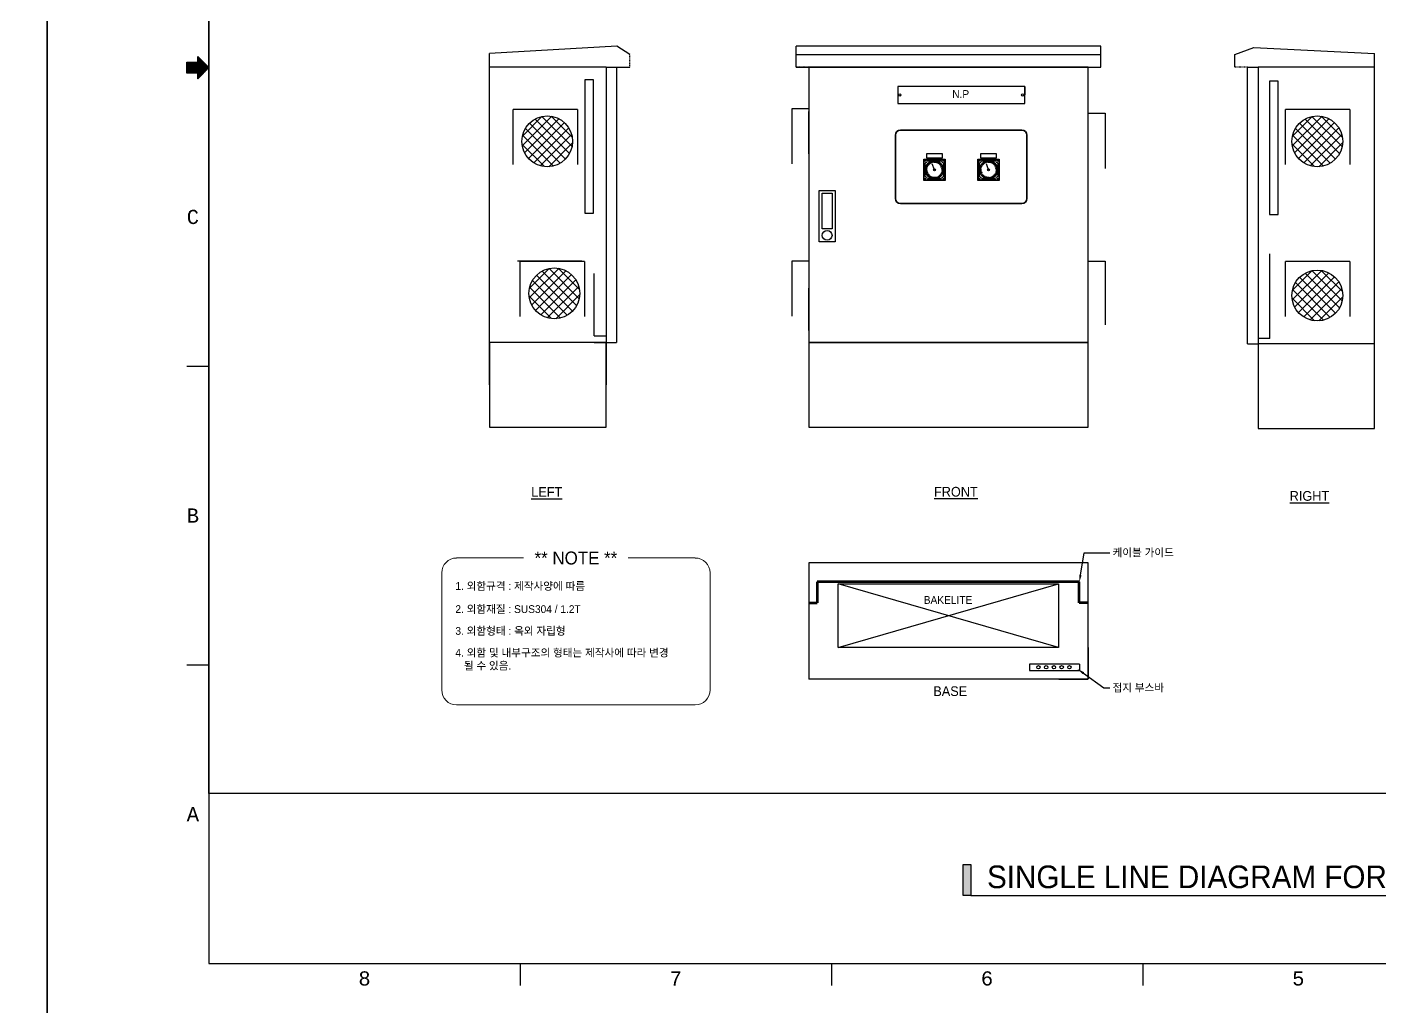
# Model space of a CAD drawing. Header units: feet. Extents: x 1 to 168002, y -59383 to 29717.
# Drawn here: x 83689 to 104607, y -29356 to -14206 of the extents above; entities that cross this region are included whole.
import ezdxf
from ezdxf.enums import TextEntityAlignment as Align

# ---------------------------------------------------------------- set-up
doc = ezdxf.new("R2010")
doc.units = ezdxf.units.FT
doc.header["$LTSCALE"] = 50
doc.header["$MEASUREMENT"] = 0
doc.linetypes.add('CONTINU', pattern=[0])
doc.linetypes.add('HIDDENX2', pattern=[0.4, 0.2, -0.2])
doc.layers.get('0').update_dxf_attribs({"linetype": 'CONTINUOUS'})
for name, color, linetype in [('1', 1, 'CONTINUOUS'), ('111$0$E-TEXT3', 4, 'CONTINUOUS'), ('E-Text-1', 2, 'CONTINUOUS')]:
    doc.layers.add(name, color=color, linetype=linetype)
doc.layers.add('Border', color=7, linetype='CONTINUOUS', lineweight=0)
doc.styles.add('TB-1$0$MONOTXT', font='monotxt_.ttf')
doc.styles.add('돋움', font='')
doc.styles.get('돋움').set_extended_font_data('Dotum')

# ---------------------------------------------------------------- blocks, each defined once
blk = doc.blocks.new('FORMAT')
at = {"layer": 'Border', "color": 0, "linetype": 'Continuous', "lineweight": 25}
for p, q in [((2500, 28700), (2500, 1000)), ((2156, 14764), (2156, 14936)), ((2156, 14936), (2328, 14936)), ((2156, 14928), (2422, 14928)), ((2156, 14918), (2432, 14918)), ((2156, 14908), (2441, 14908)), ((2156, 14898), (2451, 14898)), ((2156, 14889), (2461, 14889)), ((2156, 14879), (2471, 14879)), ((2156, 14869), (2481, 14869)), ((2156, 14859), (2490, 14859)), ((2328, 14936), (2328, 15021)), ((2328, 15021), (2500, 14850)), ((2328, 15016), (2334, 15016)), ((2328, 15006), (2344, 15006)), ((2328, 14996), (2353, 14996)), ((2328, 14986), (2363, 14986)), ((2328, 14977), (2373, 14977)), ((2328, 14967), (2383, 14967)), ((2328, 14957), (2392, 14957)), ((2328, 14947), (2402, 14947)), ((2328, 14938), (2412, 14938)), ((2156, 14849), (2499, 14849)), ((2156, 14840), (2489, 14840)), ((2156, 14830), (2479, 14830)), ((2156, 14820), (2470, 14820)), ((2156, 14810), (2460, 14810)), ((2156, 14801), (2450, 14801)), ((2156, 14791), (2440, 14791)), ((2156, 14781), (2431, 14781)), ((2156, 14771), (2421, 14771)), ((2328, 14764), (2156, 14764)), ((2500, 14850), (2328, 14679)), ((2328, 14679), (2328, 14764)), ((2328, 14761), (2411, 14761)), ((2328, 14752), (2401, 14752)), ((2328, 14742), (2391, 14742)), ((2328, 14732), (2382, 14732)), ((2328, 14722), (2372, 14722)), ((2328, 14712), (2362, 14712)), ((2328, 14703), (2352, 14703)), ((2328, 14693), (2342, 14693)), ((2328, 14683), (2333, 14683)), ((2156, 10233), (2500, 10233)), ((2156, 5617), (2500, 5617)), ((2500, 1000), (41000, 1000)), ((7312, 1000), (7312, 659)), ((12125, 1000), (12125, 659)), ((16937, 1000), (16937, 659))]:
    blk.add_line(p, q, dxfattribs=at)
blk.add_lwpolyline([(0, 0), (0, 29700), (42000, 29700), (42000, 0)], close=True, dxfattribs=at)
at = {"layer": 'Border', "color": 0, "linetype": 'Continuous', "lineweight": 25, "style": 'TB-1$0$MONOTXT'}
for s, p in [('C', (2156, 12542)), ('B', (2156, 7925)), ('A', (2156, 3308))]:
    blk.add_text(s, height=220, dxfattribs=at).set_placement(p, align=Align.MIDDLE_LEFT)
for s, p in [('8', (4905, 878)), ('7', (9718, 878)), ('6', (14530, 878)), ('5', (19343, 878))]:
    blk.add_text(s, height=219, dxfattribs=at).set_placement(p, align=Align.TOP_CENTER)
blk = doc.blocks.new('TITLE')
at = {"xscale": 0.01, "yscale": 0.01, "zscale": 0.01}
blk.add_blockref('FORMAT', (0, 0), dxfattribs=at)

msp = doc.modelspace()

# ---------------------------------------------------------------- hatches: boundary and pattern name
at = {"layer": '111$0$E-TEXT3'}
msp.add_hatch(color=7, dxfattribs=at).paths.add_polyline_path([(98164.6, -27155.4), (98281.3, -27155.4), (98281.3, -27631.1), (98164.6, -27631.1)])

# ---------------------------------------------------------------- linework, layer by layer
for p, q in [((92809.6, -14500, 0.1), (90841.3, -14614, 0.1)), ((90841.3, -19736.4, 0.1), (90841.3, -14614, 0.1)), ((93008.9, -14632.9, 0.1), (92809.6, -14500, 0.1)), ((95580.3, -14827.3, 0.1), (95580.3, -14500, 0.1)), ((100293.1, -14500, 0.1), (95580.3, -14500, 0.1)), ((95580.3, -14827.3, 0.1), (95580.3, -14500, 0.1)), ((95580.3, -14632.9, 0.1), (100290.8, -14632.9, 0.1)), ((100293.1, -14827.3, 0.1), (100293.1, -14500, 0.1)), ((102361.8, -14630, 0.1), (102656.3, -14520.2, 0.1)), ((102361.8, -14827.3, 0.1), (102361.8, -14630, 0.1)), ((102656.3, -14520.2, 0.1), (104521.8, -14613.8, 0.1)), ((104521.8, -19736.4, 0.1), (104521.8, -14613.8, 0.1)), ((92641.3, -14827.3, 0.1), (90841.3, -14827.3, 0.1)), ((92641.3, -14827.3, 0.1), (92805, -14827.3, 0.1)), ((92641.3, -14827.3, 0.1), (92641.3, -19736.4, 0.1)), ((92805, -14827.3, 0.1), (92805, -19081.8, 0.1)), ((92805, -14827.3, 0.1), (93008.9, -14827.3, 0.1)), ((95580.3, -14827.3, 0.1), (100293.1, -14827.3, 0.1)), ((100096.7, -14827.3, 0.1), (95776.7, -14827.3, 0.1)), ((95776.7, -14827.3, 0.1), (95776.7, -19081.8, 0.1)), ((100096.7, -19081.8, 0.1), (100096.7, -14827.3, 0.1)), ((102558.1, -19102, 0.1), (102558.1, -14827.3, 0.1)), ((102558.1, -14827.3, 0.1), (102721.8, -14827.3, 0.1)), ((104521.8, -14827.3, 0.1), (102721.8, -14827.3, 0.1)), ((102721.8, -14827.3, 0.1), (102721.8, -19102, 0.1)), ((92445, -15023.6, 0.1), (92314.1, -15023.6, 0.1)), ((92314.1, -15023.6, 0.1), (92314.1, -17085.5, 0.1)), ((92445, -17085.5, 0.1), (92445, -15023.6, 0.1)), ((103018.1, -15043.9, 0.1), (102900.3, -15043.9, 0.1)), ((102900.3, -15043.9, 0.1), (102900.3, -17105.7, 0.1)), ((103031.2, -15045.1, 0.1), (103018.1, -15043.9, 0.1)), ((103031.2, -17105.7, 0.1), (103031.2, -15045.1, 0.1)), ((99114.9, -15125.3, 0.1), (97151.2, -15125.3, 0.1)), ((97151.2, -15125.3, 0.1), (97151.2, -15387.1, 0.1)), ((97151.2, -15125.3, 0.1), (97151.2, -15256.2, 0.1)), ((99114.9, -15387.1, 0.1), (99114.9, -15125.3, 0.1)), ((99114.9, -15125.3, 0.1), (99114.9, -15256.2, 0.1)), ((91204.9, -16330.2, 0.1), (91204.9, -15479.3, 0.1)), ((92200.5, -15479.3, 0.1), (91204.9, -15479.3, 0.1)), ((92200.5, -15479.3, 0.1), (92200.5, -16330.2, 0.1)), ((95514.6, -15472.4, 0.1), (95514, -16323.3, 0.1)), ((95776.4, -15472.6, 0.1), (95514.6, -15472.4, 0.1)), ((97151.2, -15387.1, 0.1), (99114.9, -15387.1, 0.1)), ((103147.5, -16330.2, 0.1), (103147.5, -15479.3, 0.1)), ((104143.1, -15479.3, 0.1), (103147.5, -15479.3, 0.1)), ((104143.1, -15479.3, 0.1), (104143.1, -16330.2, 0.1)), ((95776.8, -16166.7, 0.1), (95776.8, -15512.2, 0.1)), ((100098, -15539.9, 0.1), (100359.8, -15539.9, 0.1)), ((100359.8, -15539.9, 0.1), (100359.8, -16390.8, 0.1)), ((97553.1, -16578.7, 0.1), (97553.1, -16248.6, 0.1)), ((97553.1, -16248.6, 0.1), (97883.2, -16248.6, 0.1)), ((97561, -16256.5, 0.1), (97875.4, -16256.5, 0.1)), ((97561, -16570.8, 0.1), (97561, -16256.5, 0.1)), ((97621.2, -16272.2, 0.1), (97815.2, -16272.2, 0.1)), ((97718.2, -16287.9, 0.1), (97718.2, -16303.6, 0.1)), ((97875.4, -16256.5, 0.1), (97875.4, -16570.8, 0.1)), ((97883.2, -16248.6, 0.1), (97883.2, -16578.7, 0.1)), ((98390.6, -16578.7, 0.1), (98390.6, -16248.6, 0.1)), ((98390.6, -16248.6, 0.1), (98720.7, -16248.6, 0.1)), ((98398.4, -16256.5, 0.1), (98712.8, -16256.5, 0.1)), ((98398.4, -16570.8, 0.1), (98398.4, -16256.5, 0.1)), ((98458.6, -16272.2, 0.1), (98652.6, -16272.2, 0.1)), ((98494.5, -16322.2, 0.1), (98485.8, -16309.1, 0.1)), ((98513.5, -16312, 0.1), (98507.5, -16297.5, 0.1)), ((98534.2, -16305.7, 0.1), (98531.1, -16290.3, 0.1)), ((98555.6, -16287.9, 0.1), (98555.6, -16303.6, 0.1)), ((98555.6, -16303.6, 0.1), (98555.6, -16287.9, 0.1)), ((98577.1, -16305.7, 0.1), (98580.2, -16290.3, 0.1)), ((98597.7, -16312, 0.1), (98603.8, -16297.5, 0.1)), ((98616.8, -16322.2, 0.1), (98625.5, -16309.1, 0.1)), ((98712.8, -16256.5, 0.1), (98712.8, -16570.8, 0.1)), ((98720.7, -16248.6, 0.1), (98720.7, -16578.7, 0.1)), ((97576.7, -16510.7, 0.1), (97576.7, -16316.6, 0.1)), ((97592.4, -16413.7, 0.1), (97608.2, -16413.7, 0.1)), ((97718.2, -16413.7, 0.1), (97686, -16323.3, 0.1)), ((97718.2, -16523.7, 0.1), (97718.2, -16539.4, 0.1)), ((97843.9, -16413.7, 0.1), (97828.2, -16413.7, 0.1)), ((97859.7, -16316.6, 0.1), (97859.7, -16510.7, 0.1)), ((98414.2, -16510.7, 0.1), (98414.2, -16316.6, 0.1)), ((98429.9, -16413.7, 0.1), (98445.6, -16413.7, 0.1)), ((98445.6, -16413.7, 0.1), (98429.9, -16413.7, 0.1)), ((98447.7, -16392.2, 0.1), (98432.3, -16389.1, 0.1)), ((98447.7, -16435.1, 0.1), (98432.3, -16438.2, 0.1)), ((98454, -16371.5, 0.1), (98439.5, -16365.5, 0.1)), ((98454, -16455.8, 0.1), (98439.5, -16461.8, 0.1)), ((98464.1, -16352.5, 0.1), (98451.1, -16343.8, 0.1)), ((98464.1, -16474.8, 0.1), (98451.1, -16483.5, 0.1)), ((98477.8, -16335.8, 0.1), (98466.7, -16324.7, 0.1)), ((98477.8, -16491.5, 0.1), (98466.7, -16502.6, 0.1)), ((98494.5, -16505.1, 0.1), (98485.8, -16518.2, 0.1)), ((98513.5, -16515.3, 0.1), (98507.5, -16529.8, 0.1)), ((98555.6, -16413.7, 0.1), (98523.5, -16323.3, 0.1)), ((98534.2, -16521.6, 0.1), (98531.1, -16537, 0.1)), ((98555.6, -16523.7, 0.1), (98555.6, -16539.4, 0.1)), ((98555.6, -16523.7, 0.1), (98555.6, -16539.4, 0.1)), ((98577.1, -16521.6, 0.1), (98580.2, -16537, 0.1)), ((98597.7, -16515.3, 0.1), (98603.8, -16529.8, 0.1)), ((98616.8, -16505.1, 0.1), (98625.5, -16518.2, 0.1)), ((98633.4, -16335.8, 0.1), (98644.6, -16324.7, 0.1)), ((98633.4, -16491.5, 0.1), (98644.6, -16502.6, 0.1)), ((98647.1, -16352.5, 0.1), (98660.2, -16343.8, 0.1)), ((98647.1, -16474.8, 0.1), (98660.2, -16483.5, 0.1)), ((98657.3, -16371.5, 0.1), (98671.8, -16365.5, 0.1)), ((98657.3, -16455.8, 0.1), (98671.8, -16461.8, 0.1)), ((98663.5, -16392.2, 0.1), (98679, -16389.1, 0.1)), ((98663.5, -16435.1, 0.1), (98679, -16438.2, 0.1)), ((98681.4, -16413.7, 0.1), (98665.7, -16413.7, 0.1)), ((98665.7, -16413.7, 0.1), (98681.4, -16413.7, 0.1)), ((98697.1, -16316.6, 0.1), (98697.1, -16510.7, 0.1)), ((95938.5, -17526.3, 0.1), (95938.5, -16731.3, 0.1)), ((97883.2, -16578.7, 0.1), (97553.1, -16578.7, 0.1)), ((97875.4, -16570.8, 0.1), (97561, -16570.8, 0.1)), ((97815.2, -16555.1, 0.1), (97621.2, -16555.1, 0.1)), ((98720.7, -16578.7, 0.1), (98390.6, -16578.7, 0.1)), ((98712.8, -16570.8, 0.1), (98398.4, -16570.8, 0.1)), ((98652.6, -16555.1, 0.1), (98458.6, -16555.1, 0.1)), ((95776.7, -16790.9, 0.1), (95776.8, -18930.6, 0.1)), ((92314.1, -17085.5, 0.1), (92431.9, -17085.5, 0.1)), ((92314.1, -17085.5, 0.1), (92445, -17085.5, 0.1)), ((102900.3, -17105.7, 0.1), (103018.1, -17105.7, 0.1)), ((102900.3, -17105.7, 0.1), (103031.2, -17105.7, 0.1)), ((102903.5, -19020.9, 0.1), (102903.5, -17711.8, 0.1)), ((92269.1, -17825.8, 0.1), (91273.5, -17825.8, 0.1)), ((91314.1, -18680.3, 0.1), (91314.1, -17829.4, 0.1)), ((92309.7, -17829.4, 0.1), (91314.1, -17829.4, 0.1)), ((92309.7, -17829.4, 0.1), (92309.7, -18680.3, 0.1)), ((95776.9, -17825.8, 0.1), (95515.1, -17825.8, 0.1)), ((95515.1, -17825.8, 0.1), (95515.1, -18676.7, 0.1)), ((100096.7, -17825.8, 0.1), (100359.7, -17825.8, 0.1)), ((100359.7, -17825.8, 0.1), (100359.7, -18810.9, 0.1)), ((103145, -18681.8, 0.1), (103145, -17830.9, 0.1)), ((104140.6, -17830.9, 0.1), (103145, -17830.9, 0.1)), ((104140.6, -17830.9, 0.1), (104140.6, -18681.8, 0.1)), ((92458.1, -18980.3, 0.1), (92458.1, -18015.1, 0.1)), ((95776.8, -18898.2, 0.1), (95776.8, -18243.7, 0.1)), ((92458.1, -18980.3, 0.1), (92641.3, -18980.3, 0.1)), ((102903.5, -19020.9, 0.1), (102721.8, -19020.9, 0.1)), ((92641.3, -19081.8, 0.1), (90841.3, -19081.8, 0.1)), ((90841.3, -19081.8, 0.1), (90841.3, -20390.9, 0.1)), ((92458.1, -19081.8, 0.1), (92641.3, -19081.8, 0.1)), ((92641.3, -20390.9, 0.1), (92641.3, -19081.8, 0.1)), ((92641.3, -19081.8, 0.1), (92805, -19081.8, 0.1)), ((95776.7, -19081.8, 0.1), (100096.7, -19081.8, 0.1)), ((100096.7, -19081.8, 0.1), (95776.7, -19081.8, 0.1)), ((95776.7, -19081.8, 0.1), (95776.7, -20390.9, 0.1)), ((100096.7, -20390.9, 0.1), (100096.7, -19081.8, 0.1)), ((102558.1, -19102, 0.1), (102721.8, -19102, 0.1)), ((102721.8, -19102, 0.1), (102721.8, -20411.1, 0.1)), ((104521.8, -19102, 0.1), (102721.8, -19102, 0.1)), ((104521.8, -20411.1, 0.1), (104521.8, -19102, 0.1)), ((90841.3, -20390.9, 0.1), (92641.3, -20390.9, 0.1)), ((95776.7, -20390.9, 0.1), (100096.7, -20390.9, 0.1)), ((102721.8, -20411.1, 0.1), (104521.8, -20411.1, 0.1)), ((100096.7, -22487.1, 0.1), (95776.7, -22487.1, 0.1)), ((95776.7, -22487.1, 0.1), (95776.7, -24287.1, 0.1)), ((100096.7, -24287.1, 0.1), (100096.7, -22487.1, 0.1)), ((100096.7, -23797.5, 0.1), (100096.7, -24289.8, 0.1)), ((99959.2, -24054.2, 0.1), (99186.9, -24054.2, 0.1)), ((99186.9, -24054.2, 0.1), (99186.9, -24152.3, 0.1)), ((99959.2, -24054.2, 0.1), (99959.2, -24152.3, 0.1)), ((99186.9, -24152.3, 0.1), (99959.2, -24152.3, 0.1)), ((100085.2, -24287.1, 0.1), (95776.7, -24287.1, 0.1)), ((99644, -24287.1, 0.1), (100091.2, -24287.1, 0.1))]:
    msp.add_line(p, q)
at = {"linetype": 'HIDDENX2'}
for p, q in [((93008.9, -14827.3, 0.1), (93008.9, -14632.9, 0.1)), ((95776.7, -14827.3, 0.1), (95580.3, -14827.3, 0.1)), ((102558.1, -14827.3, 0.1), (102361.8, -14827.3, 0.1))]:
    msp.add_line(p, q, dxfattribs=at)
at = {"linetype": 'Continuous'}
for p, q in [((91345.1, -16041.6, 0.1), (91800, -15586.7, 0.1)), ((91347.6, -15892.1, 0.1), (91650.5, -15589.3, 0.1)), ((91381.9, -16151.7, 0.1), (91910.1, -15623.5, 0.1)), ((91442, -16238.5, 0.1), (91996.9, -15683.7, 0.1)), ((92076.1, -16162.5, 0.1), (91542.8, -15629.2, 0.1)), ((92115.9, -16055.4, 0.1), (91649.9, -15589.4, 0.1)), ((92119.8, -15912.3, 0.1), (91793, -15585.5, 0.1)), ((103251.3, -16041.6, 0.1), (103706.3, -15586.7, 0.1)), ((103253.9, -15892.1, 0.1), (103556.8, -15589.3, 0.1)), ((103288.2, -16151.7, 0.1), (103816.4, -15623.5, 0.1)), ((103348.3, -16238.5, 0.1), (103903.2, -15683.7, 0.1)), ((103982.4, -16162.5, 0.1), (103449.1, -15629.2, 0.1)), ((104022.2, -16055.4, 0.1), (103556.2, -15589.4, 0.1)), ((104026, -15912.3, 0.1), (103699.3, -15585.5, 0.1)), ((91827.2, -16354.4, 0.1), (91350.8, -15878.1, 0.1)), ((91931.4, -16311.7, 0.1), (91393.6, -15773.9, 0.1)), ((92013.6, -16247, 0.1), (91458.3, -15691.7, 0.1)), ((91522, -16305.5, 0.1), (92063.8, -15763.7, 0.1)), ((91623.5, -16351, 0.1), (92109.3, -15865.1, 0.1)), ((103733.5, -16354.4, 0.1), (103257.1, -15878.1, 0.1)), ((103837.7, -16311.7, 0.1), (103299.9, -15773.9, 0.1)), ((103919.9, -16247, 0.1), (103364.6, -15691.7, 0.1)), ((103428.3, -16305.5, 0.1), (103970.1, -15763.7, 0.1)), ((103529.8, -16351, 0.1), (104015.6, -15865.1, 0.1)), ((91689.7, -16363.9, 0.1), (91341.4, -16015.6, 0.1)), ((91756, -16365.4, 0.1), (92123.8, -15997.6, 0.1)), ((103596, -16363.9, 0.1), (103247.7, -16015.6, 0.1)), ((103662.3, -16365.4, 0.1), (104030.1, -15997.6, 0.1)), ((91454.2, -18391.7, 0.1), (91909.2, -17936.8, 0.1)), ((91456.8, -18242.2, 0.1), (91759.6, -17939.3, 0.1)), ((91491.1, -18501.8, 0.1), (92019.3, -17973.6, 0.1)), ((92185.2, -18512.6, 0.1), (91652, -17979.3, 0.1)), ((92225.1, -18405.5, 0.1), (91759.1, -17939.5, 0.1)), ((92228.9, -18262.4, 0.1), (91902.2, -17935.6, 0.1)), ((103251.3, -18424.7, 0.1), (103706.3, -17969.8, 0.1)), ((103253.9, -18275.2, 0.1), (103556.8, -17972.3, 0.1)), ((104022.2, -18438.5, 0.1), (103556.2, -17972.5, 0.1)), ((104026, -18295.4, 0.1), (103699.3, -17968.6, 0.1)), ((92040.6, -18661.8, 0.1), (91502.8, -18124, 0.1)), ((91551.2, -18588.6, 0.1), (92106.1, -18033.8, 0.1)), ((92122.8, -18597.1, 0.1), (91567.5, -18041.8, 0.1)), ((91631.2, -18655.6, 0.1), (92173, -18113.8, 0.1)), ((103288.2, -18534.8, 0.1), (103816.4, -18006.6, 0.1)), ((103837.7, -18694.8, 0.1), (103299.9, -18157, 0.1)), ((103348.3, -18621.6, 0.1), (103903.2, -18066.8, 0.1)), ((103919.9, -18630.1, 0.1), (103364.6, -18074.7, 0.1)), ((103428.3, -18688.5, 0.1), (103970.1, -18146.8, 0.1)), ((103982.4, -18545.6, 0.1), (103449.1, -18012.3, 0.1)), ((91798.9, -18714, 0.1), (91450.5, -18365.7, 0.1)), ((91936.3, -18704.5, 0.1), (91460, -18228.2, 0.1)), ((91732.7, -18701.1, 0.1), (92218.5, -18215.2, 0.1)), ((91865.1, -18715.5, 0.1), (92233, -18347.7, 0.1)), ((103596, -18747, 0.1), (103247.7, -18398.7, 0.1)), ((103733.5, -18737.5, 0.1), (103257.1, -18261.2, 0.1)), ((103529.8, -18734, 0.1), (104015.6, -18248.2, 0.1)), ((103662.3, -18748.5, 0.1), (104030.1, -18380.7, 0.1))]:
    msp.add_line(p, q, dxfattribs=at)
at = {"linetype": 'Continuous', "lineweight": 35}
for p, q in [((97116.4, -16856.8, 0.1), (97116.4, -15878.3, 0.1)), ((97194.9, -15799.8, 0.1), (99071.2, -15799.8, 0.1)), ((99149.7, -15878.3, 0.1), (99149.7, -16856.8, 0.1)), ((99071.2, -16935.3, 0.1), (97194.9, -16935.3, 0.1))]:
    msp.add_line(p, q, dxfattribs=at)
at = {"color": 7, "linetype": 'Continuous'}
for p, q in [((97594.5, -16166.1, 0.1), (97594.5, -16228, 0.1)), ((97841.9, -16166.1, 0.1), (97594.5, -16166.1, 0.1)), ((97594.5, -16228, 0.1), (97841.9, -16228, 0.1)), ((97841.9, -16228, 0.1), (97841.9, -16166.1, 0.1)), ((98431.9, -16166.1, 0.1), (98431.9, -16228, 0.1)), ((98679.3, -16166.1, 0.1), (98431.9, -16166.1, 0.1)), ((98431.9, -16228, 0.1), (98679.3, -16228, 0.1)), ((98679.3, -16228, 0.1), (98679.3, -16166.1, 0.1))]:
    msp.add_line(p, q, dxfattribs=at)
at = {"color": 0}
for p, q in [((95938.5, -16731.3, 0.1), (96181.1, -16731.3, 0.1)), ((96181.1, -16731.3, 0.1), (96181.1, -17526.3, 0.1)), ((95980.7, -16772, 0.1), (96135, -16772, 0.1)), ((95980.7, -17323.7, 0.1), (95980.7, -16772, 0.1)), ((96135, -16772, 0.1), (96135, -17323.7, 0.1)), ((96135, -17323.7, 0.1), (95980.7, -17323.7, 0.1)), ((96181.1, -17526.3, 0.1), (95938.5, -17526.3, 0.1))]:
    msp.add_line(p, q, dxfattribs=at)
at = {"linetype": 'ByBlock', "lineweight": -2}
for p, q in [((100032.8, -22334.1, 0.1), (100431.3, -22334.1, 0.1)), ((100336.1, -24420.3, 0.1), (100431.3, -24420.3, 0.1))]:
    msp.add_line(p, q, dxfattribs=at)
at = {"color": 7, "lineweight": 9}
for p, q in [((91366.6, -22414.7, 0.1), (90331, -22414.7, 0.1)), ((94019.3, -22414.7, 0.1), (92984.1, -22414.7, 0.1)), ((90100.2, -22645.6, 0.1), (90100.2, -24455.1, 0.1)), ((90331, -24685.9, 0.1), (94019.3, -24685.9, 0.1))]:
    msp.add_line(p, q, dxfattribs=at)
at = {"lineweight": 9}
msp.add_line((94250.1, -24455.1, 0.1), (94250.1, -22645.6, 0.1), dxfattribs=at)
at = {"color": 2, "lineweight": 70}
for p, q in [((95907.6, -22782.7, 0.1), (95907.6, -23110, 0.1)), ((99954.3, -22782.9, 0.1), (95907.6, -22782.9, 0.1)), ((99954.3, -23110, 0.1), (99954.3, -22782.7, 0.1)), ((95776.7, -23110, 0.1), (95907.6, -23110, 0.1)), ((100085.2, -23110, 0.1), (99954.3, -23110, 0.1))]:
    msp.add_line(p, q, dxfattribs=at)
at = {"color": 3}
for p, q in [((96230.8, -22814.3, 0.1), (99638.5, -22814.3, 0.1)), ((96230.8, -23796.2, 0.1), (96230.8, -22814.3, 0.1)), ((99638.5, -23796.2, 0.1), (96230.8, -22814.3, 0.1)), ((96230.8, -23796.2, 0.1), (99638.5, -22814.3, 0.1)), ((99638.5, -22814.3, 0.1), (99638.5, -23796.2, 0.1)), ((99638.5, -23796.2, 0.1), (96230.8, -23796.2, 0.1))]:
    msp.add_line(p, q, dxfattribs=at)
at = {"color": 1}
msp.add_line((98281.3, -27631.1, 0.1), (110397, -27631.1, 0.1), dxfattribs=at)
at = {"ltscale": 100, "elevation": 0.1}
msp.add_lwpolyline([(86501, -12794), (117001.5, -12794), (117001.5, -26053.5), (86501, -26053.5)], close=True, dxfattribs=at)
at = {"linetype": 'ByBlock', "lineweight": -2, "elevation": 0.1}
for points in [[(99976.9, -22678.9), (100032.8, -22334.1)], [(100023, -24196.6), (100336.1, -24420.3)]]:
    msp.add_lwpolyline(points, dxfattribs=at)
for centre, radius in [((97184, -15256.2, 0.1), 16.4), ((99082.2, -15256.2, 0.1), 16.4), ((91731.8, -15973.5, 0.1), 392.7), ((103638.1, -15973.5, 0.1), 392.7), ((97576.7, -16272.2, 0.1), 7.86), ((97718.2, -16413.7, 0.1), 141.5), ((97718.2, -16413.7, 0.1), 125.7), ((97859.7, -16272.2, 0.1), 7.86), ((98414.2, -16272.2, 0.1), 7.86), ((98555.6, -16413.7, 0.1), 141.5), ((98555.6, -16413.7, 0.1), 125.7), ((98697.1, -16272.2, 0.1), 7.86), ((97718.2, -16413.7, 0.1), 15.7), ((97718.2, -16413.7, 0.1), 15.7), ((97718.2, -16413.7, 0.1), 7.86), ((98555.6, -16413.7, 0.1), 15.7), ((98555.6, -16413.7, 0.1), 15.7), ((98555.6, -16413.7, 0.1), 7.86), ((97576.7, -16555.1, 0.1), 7.86), ((97859.7, -16555.1, 0.1), 7.86), ((98414.2, -16555.1, 0.1), 7.86), ((98697.1, -16555.1, 0.1), 7.86), ((91841, -18323.6, 0.1), 392.7), ((103638.1, -18356.5, 0.1), 392.7), ((99326.3, -24103.8, 0.1), 26.3), ((99446, -24103.8, 0.1), 26.3), ((99565.8, -24103.8, 0.1), 26.3), ((99685.5, -24103.8, 0.1), 26.3), ((99805.2, -24103.8, 0.1), 26.3)]:
    msp.add_circle(centre, radius)
at = {"color": 0}
msp.add_circle((96059.8, -17426.4, 0.1), 75.6, dxfattribs=at)
at = {"linetype": 'Continuous', "lineweight": 35}
for centre, start, end in [((97194.9, -15878.3, 0.1), 90, 180), ((99071.2, -15878.3, 0.1), 0, 90), ((97194.9, -16856.8, 0.1), 180, 270), ((99071.2, -16856.8, 0.1), 270, 0)]:
    msp.add_arc(centre, 78.5, start, end, dxfattribs=at)
for centre, radius, start, end in [((97592.4, -16316.6, 0.1), 15.7, 109.47122, 180), ((97576.7, -16272.2, 0.1), 31.4, 289.47122, 340.52878), ((97621.2, -16287.9, 0.1), 15.7, 90, 160.52878), ((97815.2, -16287.9, 0.1), 15.7, 19.47122, 90), ((97859.7, -16272.2, 0.1), 31.4, 199.47122, 250.52878), ((97843.9, -16316.6, 0.1), 15.7, 0, 70.52878), ((98429.9, -16316.6, 0.1), 15.7, 109.47122, 180), ((98414.2, -16272.2, 0.1), 31.4, 289.47122, 340.52878), ((98458.6, -16287.9, 0.1), 15.7, 90, 160.52878), ((98652.6, -16287.9, 0.1), 15.7, 19.47122, 90), ((98697.1, -16272.2, 0.1), 31.4, 199.47122, 250.52878), ((98681.4, -16316.6, 0.1), 15.7, 0, 70.52878), ((97592.4, -16510.7, 0.1), 15.7, 180, 250.52878), ((97843.9, -16510.7, 0.1), 15.7, 289.47122, 0), ((98429.9, -16510.7, 0.1), 15.7, 180, 250.52878), ((98681.4, -16510.7, 0.1), 15.7, 289.47122, 0), ((97576.7, -16555.1, 0.1), 31.4, 19.47122, 70.52878), ((97621.2, -16539.4, 0.1), 15.7, 199.47122, 270), ((97815.2, -16539.4, 0.1), 15.7, 270, 340.52878), ((97859.7, -16555.1, 0.1), 31.4, 109.47122, 160.52878), ((98414.2, -16555.1, 0.1), 31.4, 19.47122, 70.52878), ((98458.6, -16539.4, 0.1), 15.7, 199.47122, 270), ((98652.6, -16539.4, 0.1), 15.7, 270, 340.52878), ((98697.1, -16555.1, 0.1), 31.4, 109.47122, 160.52878)]:
    msp.add_arc(centre, radius, start, end)
at = {"color": 7, "lineweight": 9}
for centre, start, end in [((90331, -22645.6, 0.1), 90, 180), ((94019.3, -22645.6, 0.1), 0, 90), ((90331, -24455.1, 0.1), 180, 270), ((94019.3, -24455.1, 0.1), 270, 0)]:
    msp.add_arc(centre, 230.8, start, end, dxfattribs=at)
for points in [[(99994.9, -22681.8, 0.1), (99959.2, -22787.4, 0.1), (99958.8, -22675.9, 0.1)], [(100011.6, -24212.6, 0.1), (99927.1, -24128.1, 0.1), (100034.4, -24180.6, 0.1)], [(99644, -24286.2, 0.1), (99644, -24288, 0.1), (99638.5, -24287.1, 0.1)], [(100091.2, -24286.2, 0.1), (100091.2, -24288, 0.1), (100096.7, -24287.1, 0.1)]]:
    msp.add_solid(points)
at = {"layer": '1'}
for p, q in [((97657.1, -16322.2, 0.1), (97648.3, -16309.1, 0.1)), ((97676.1, -16312, 0.1), (97670.1, -16297.5, 0.1)), ((97696.7, -16305.7, 0.1), (97693.7, -16290.3, 0.1)), ((97718.2, -16303.6, 0.1), (97718.2, -16287.9, 0.1)), ((97739.7, -16305.7, 0.1), (97742.7, -16290.3, 0.1)), ((97760.3, -16312, 0.1), (97766.3, -16297.5, 0.1)), ((97779.3, -16322.2, 0.1), (97788.1, -16309.1, 0.1)), ((97608.2, -16413.7, 0.1), (97592.4, -16413.7, 0.1)), ((97610.3, -16392.2, 0.1), (97594.9, -16389.1, 0.1)), ((97610.3, -16435.1, 0.1), (97594.9, -16438.2, 0.1)), ((97616.5, -16371.5, 0.1), (97602, -16365.5, 0.1)), ((97616.5, -16455.8, 0.1), (97602, -16461.8, 0.1)), ((97626.7, -16352.5, 0.1), (97613.6, -16343.8, 0.1)), ((97626.7, -16474.8, 0.1), (97613.6, -16483.5, 0.1)), ((97640.4, -16335.8, 0.1), (97629.3, -16324.7, 0.1)), ((97640.4, -16491.5, 0.1), (97629.3, -16502.6, 0.1)), ((97657.1, -16505.1, 0.1), (97648.3, -16518.2, 0.1)), ((97676.1, -16515.3, 0.1), (97670.1, -16529.8, 0.1)), ((97696.7, -16521.6, 0.1), (97693.7, -16537, 0.1)), ((97718.2, -16523.7, 0.1), (97718.2, -16539.4, 0.1)), ((97739.7, -16521.6, 0.1), (97742.7, -16537, 0.1)), ((97760.3, -16515.3, 0.1), (97766.3, -16529.8, 0.1)), ((97779.3, -16505.1, 0.1), (97788.1, -16518.2, 0.1)), ((97796, -16335.8, 0.1), (97807.1, -16324.7, 0.1)), ((97796, -16491.5, 0.1), (97807.1, -16502.6, 0.1)), ((97809.7, -16352.5, 0.1), (97822.7, -16343.8, 0.1)), ((97809.7, -16474.8, 0.1), (97822.7, -16483.5, 0.1)), ((97819.8, -16371.5, 0.1), (97834.4, -16365.5, 0.1)), ((97819.8, -16455.8, 0.1), (97834.4, -16461.8, 0.1)), ((97826.1, -16392.2, 0.1), (97841.5, -16389.1, 0.1)), ((97826.1, -16435.1, 0.1), (97841.5, -16438.2, 0.1)), ((97828.2, -16413.7, 0.1), (97843.9, -16413.7, 0.1))]:
    msp.add_line(p, q, dxfattribs=at)
at = {"layer": '111$0$E-TEXT3', "color": 7, "elevation": 0.1}
msp.add_lwpolyline([(98164.6, -27155.4), (98281.3, -27155.4), (98281.3, -27631.1), (98164.6, -27631.1)], close=True, dxfattribs=at)

# ---------------------------------------------------------------- block references
at = {"color": 7, "linetype": 'CONTINU', "ltscale": 100, "xscale": 100, "yscale": 100, "zscale": 100}
for p in [(42001.4, -29683.3, 0.1), (84001.4, -29683.3, 0.1)]:
    msp.add_blockref('TITLE', p, dxfattribs=at)

# ---------------------------------------------------------------- texts
at = {"color": 0, "style": '돋움'}
msp.add_text('N.P', height=120, dxfattribs=at).set_placement((97993.6, -15301.2, 0.1))
at = {"color": 2, "style": '돋움'}
for s, p in [('%%ULEFT', (91484.7, -21468.6, 0.1)), ('%%UFRONT', (97711.8, -21465.5, 0.1)), ('%%URIGHT', (103211.2, -21530, 0.1)), ('BASE', (97701.3, -24548.6, 0.1))]:
    msp.add_text(s, height=150, dxfattribs=at).set_placement(p)
at = {"color": 3, "style": '돋움'}
msp.add_text('BAKELITE', height=120, dxfattribs=at).set_placement((97553.3, -23123.5, 0.1))
msp.add_text('SINGLE LINE DIAGRAM FOR SOLAR ENERGY (2/2)', height=350, dxfattribs=at).set_placement((98531.3, -27344.1, 0.1), align=Align.MIDDLE_LEFT)
at = {"layer": 'E-Text-1', "style": '돋움'}
msp.add_text('** NOTE **', height=200, dxfattribs=at).set_placement((92175.2, -22414.7, 0.1), align=Align.MIDDLE_CENTER)
for s, p in [('케이블 가이드', (100472.8, -22390.4, 0.1)), ('1. 외함규격 : 제작사양에 따름', (90311.5, -22907.9, 0.1)), ('2. 외함재질 : SUS304 / 1.2T ', (90311.5, -23264.8, 0.1)), ('3. 외함형태 : 옥외 자립형 ', (90311.5, -23602.1, 0.1)), ('4. 외함 및 내부구조의 형태는 제작사에 따라 변경', (90311.5, -23939.4, 0.1)), ('   될 수 있음.', (90311.5, -24139.4, 0.1)), ('접지 부스바', (100472.8, -24480.6, 0.1))]:
    msp.add_text(s, height=120, dxfattribs=at).set_placement(p)

doc.saveas('drawing.dxf')
